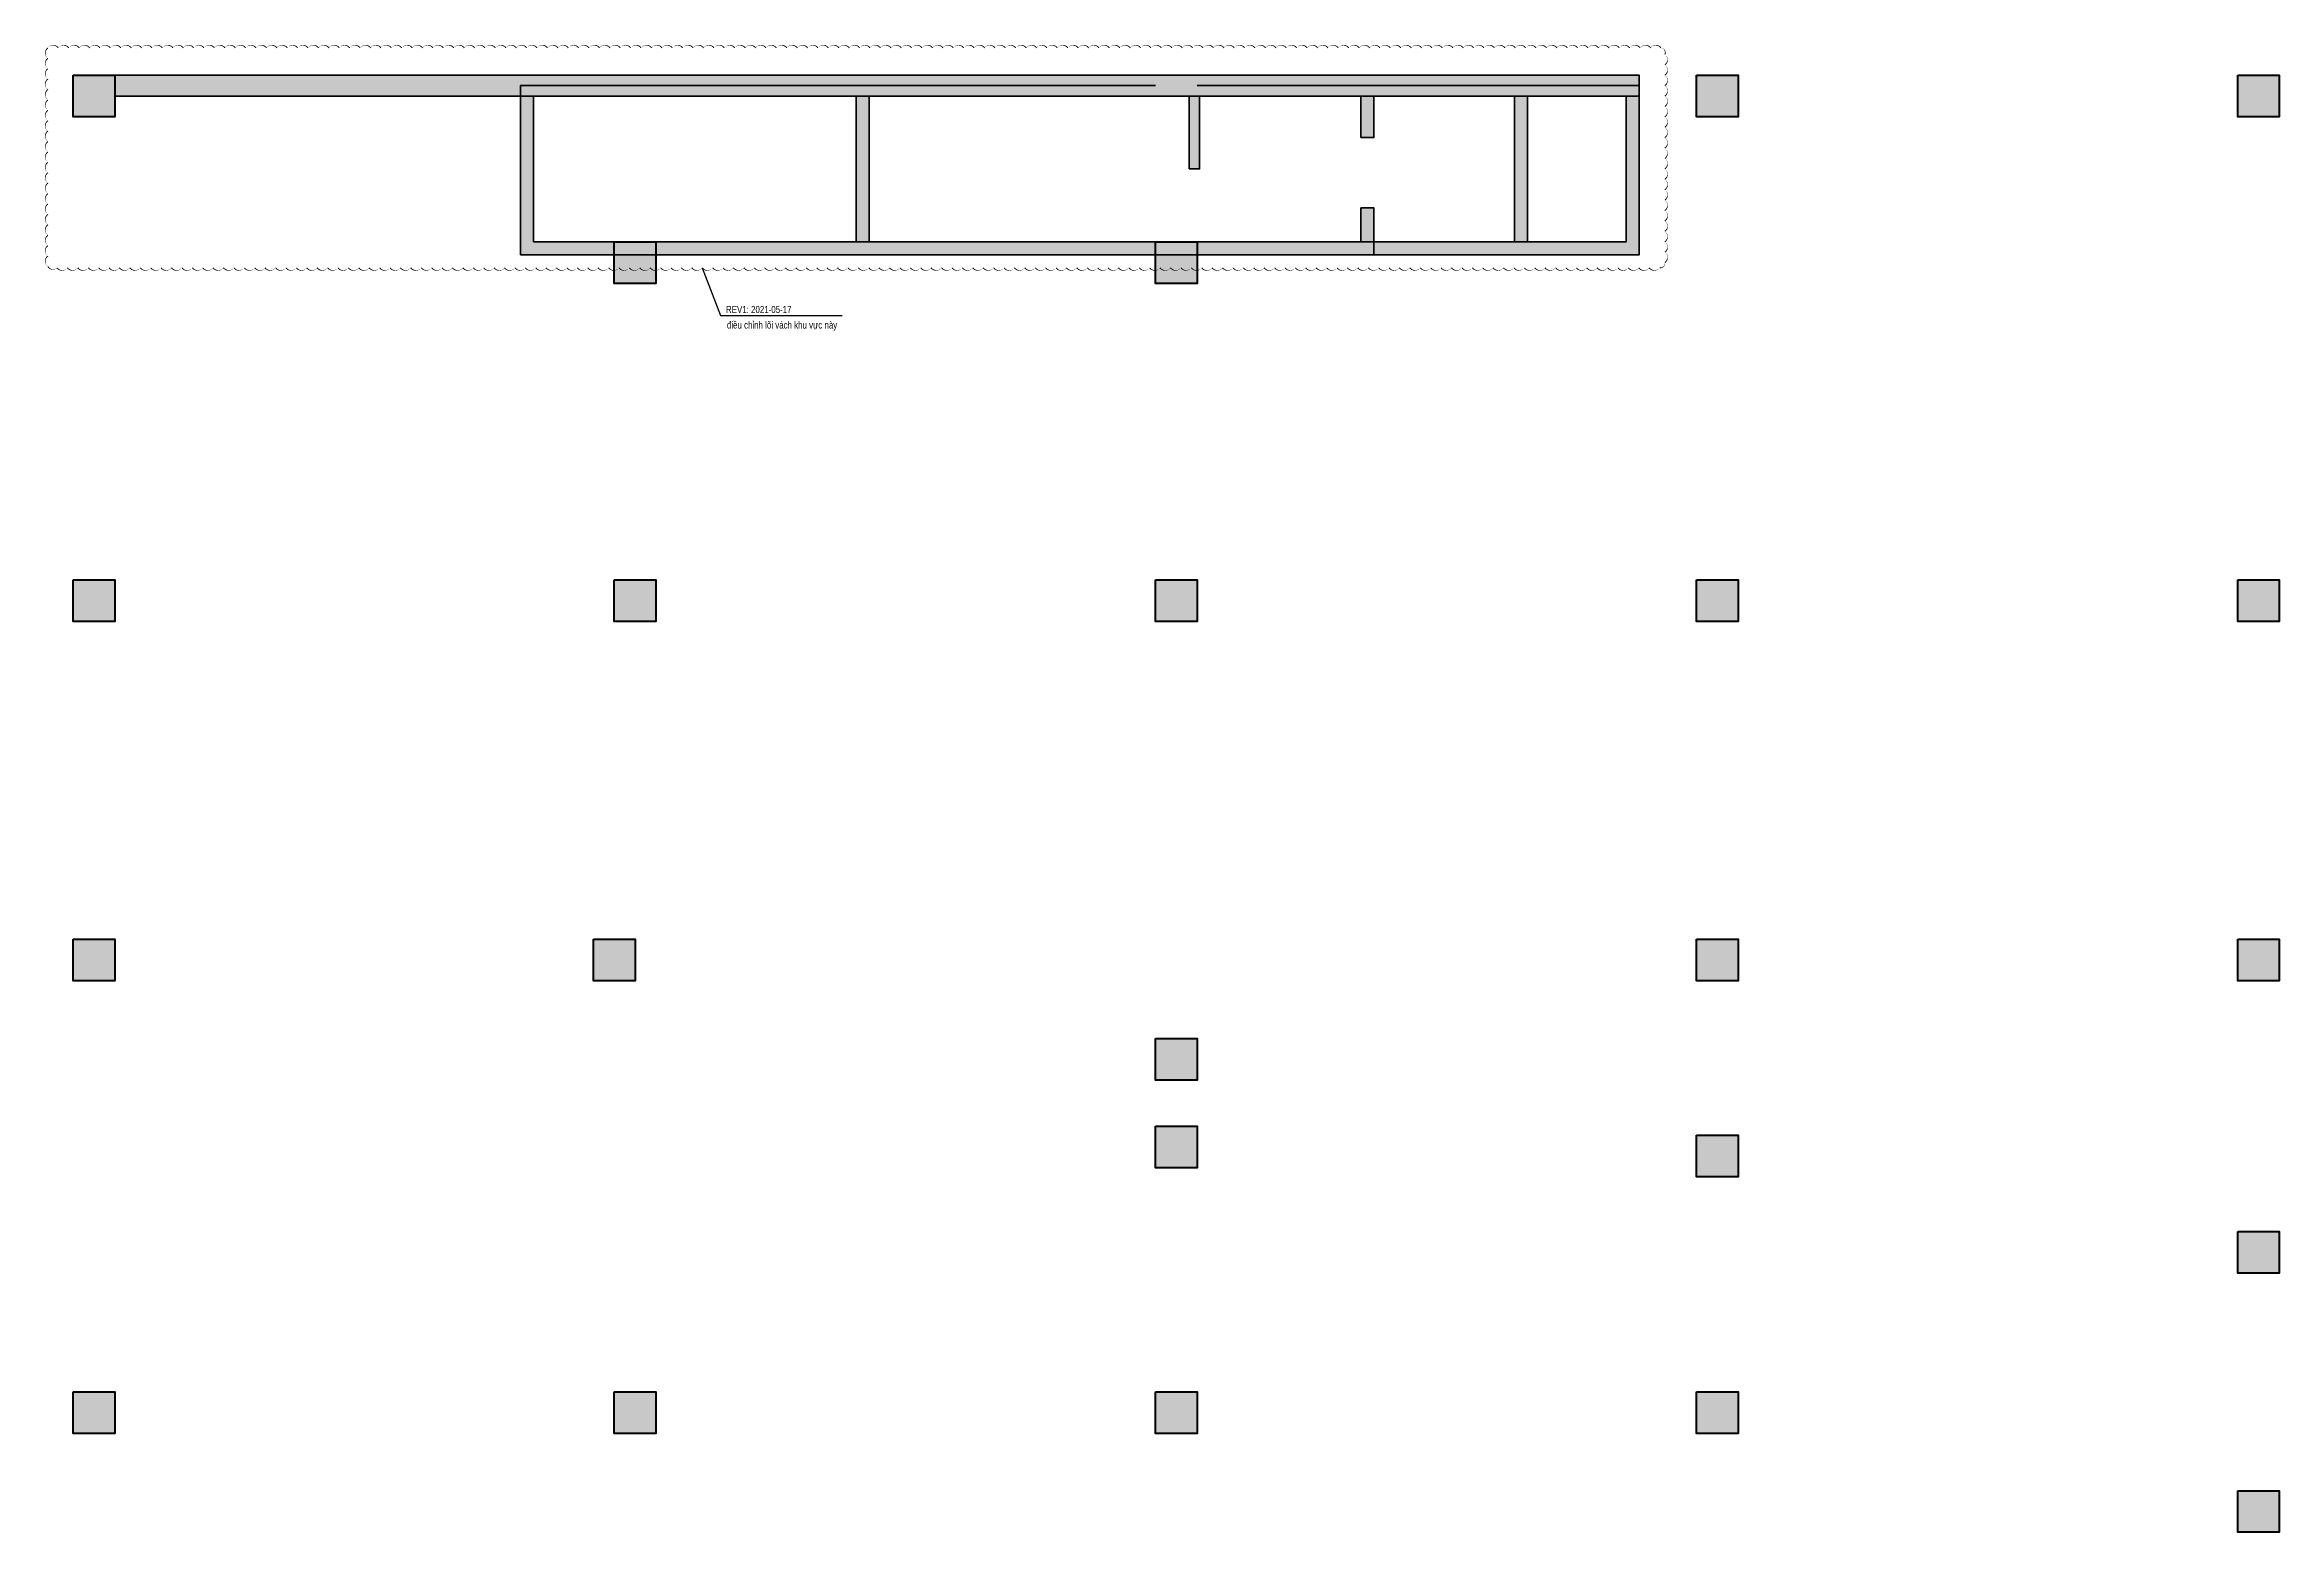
# Model space of a CAD drawing. Header units: millimetres. Extents: x -2800 to 233965, y -10798 to 95800.
# Drawn here: x 139403 to 182350, y 53700 to 82286 of the extents above; entities that cross this region are included whole.
import ezdxf
from ezdxf.enums import TextEntityAlignment as Align

# ---------------------------------------------------------------- set-up
doc = ezdxf.new("R2010")
doc.units = ezdxf.units.MM
doc.layers.add('Kich thuoc dam diml', color=230, linetype='Continuous', plot=False)
for name, color, linetype, lineweight in [('NDC_S-COLUMN', 4, 'Continuous', 40), ('NDC_S_HATCH COLUMN AND WALL', 251, 'Continuous', 13), ('Ramp wall 3(B3-B1)$0$NDC_S_HATCH COLUMN AND WALL', 251, 'Continuous', 13), ('Ramp wall 3(B3-B1)$0$NDC_S_WALL', 6, 'Continuous', 35)]:
    doc.layers.add(name, color=color, linetype=linetype, lineweight=lineweight)
doc.layers.add('REV12021-05-17 MAY', color=230, linetype='Continuous')
doc.styles.add('ARIAL', font='arial.ttf', dxfattribs={"width": 0.8})

# ---------------------------------------------------------------- blocks, each defined once
blk = doc.blocks.new('cot')
at = {"layer": 'NDC_S_HATCH COLUMN AND WALL', "ltscale": 0.005}
h = blk.add_hatch(color=256, dxfattribs=at)
h.dxf.hatch_style = 1
h.paths.add_polyline_path([(-0.5, 0.5), (0.5, 0.5), (0.5, -0.5), (-0.5, -0.5)])
at = {"layer": 'NDC_S-COLUMN', "ltscale": 0.005}
blk.add_lwpolyline([(-0.5, 0.5), (0.5, 0.5), (0.5, -0.5), (-0.5, -0.5)], close=True, dxfattribs=at)

msp = doc.modelspace()

# ---------------------------------------------------------------- hatches: boundary and pattern name
at = {"layer": 'Ramp wall 3(B3-B1)$0$NDC_S_HATCH COLUMN AND WALL'}
h = msp.add_hatch(color=256, dxfattribs=at)
h.dxf.hatch_style = 1
h.paths.add_polyline_path([(140750, 81700), (170050, 81700), (170050, 81300), (140750, 81300)])
h = msp.add_hatch(color=256, dxfattribs=at)
h.dxf.hatch_style = 1
h.paths.add_polyline_path([(164700, 80500), (164950, 80500), (164950, 81700), (164700, 81700)])
h = msp.add_hatch(color=256, dxfattribs=at)
h.dxf.hatch_style = 1
h.paths.add_polyline_path([(160750, 81300), (160750, 81500), (148550, 81500), (148550, 78250), (166050, 78250), (166050, 78500), (148800, 78500), (148800, 81300)])
h.paths.add_polyline_path([(161550, 81500), (161550, 81300), (165300, 81300), (165550, 81300), (169800, 81300), (169800, 78500), (166022, 78500), (166165, 78500), (166050, 78500), (166050, 78250), (170050, 78250), (170050, 81500)])
h.paths.add_polyline_path([(161450, 80900), (161250, 80900)], flags=17)
h = msp.add_hatch(color=256, dxfattribs=at)
h.dxf.hatch_style = 1
h.paths.add_polyline_path([(155250, 81300), (155000, 81300), (155000, 78500), (155250, 78500)])
h = msp.add_hatch(color=256, dxfattribs=at)
h.dxf.hatch_style = 1
h.paths.add_polyline_path([(161400, 79900), (161600, 79900), (161600, 81300), (161400, 81300)])
h = msp.add_hatch(color=256, dxfattribs=at)
h.dxf.hatch_style = 1
h.paths.add_polyline_path([(167650, 79150), (167900, 79150), (167900, 81300), (167650, 81300)])
h = msp.add_hatch(color=256, dxfattribs=at)
h.dxf.hatch_style = 1
h.paths.add_polyline_path([(164950, 79150), (164700, 79150), (164700, 78500), (164950, 78500)])
h = msp.add_hatch(color=256, dxfattribs=at)
h.dxf.hatch_style = 1
h.paths.add_polyline_path([(167650, 78400), (167900, 78400), (167900, 79150), (167650, 79150)])

# ---------------------------------------------------------------- linework, layer by layer
at = {"layer": 'Kich thuoc dam diml'}
for p, q in [((152040, 78000), (152389, 77079)), ((152389, 77079), (154730, 77079))]:
    msp.add_line(p, q, dxfattribs=at)
msp.add_lwpolyline([(139466, 82224, 0, 20, -0.520567), (139666, 82224, 0, 20, -0.520567), (139866, 82224, 0, 20, -0.520567), (140066, 82224, 0, 20, -0.520567), (140266, 82224, 0, 20, -0.520567), (140466, 82224, 0, 20, -0.520567), (140666, 82224, 0, 20, -0.520567), (140866, 82224, 0, 20, -0.520567), (141066, 82224, 0, 20, -0.520567), (141266, 82224, 0, 20, -0.520567), (141466, 82224, 0, 20, -0.520567), (141666, 82224, 0, 20, -0.520567), (141866, 82224, 0, 20, -0.520567), (142066, 82224, 0, 20, -0.520567), (142266, 82224, 0, 20, -0.520567), (142466, 82224, 0, 20, -0.520567), (142666, 82224, 0, 20, -0.520567), (142866, 82224, 0, 20, -0.520567), (143066, 82224, 0, 20, -0.520567), (143266, 82224, 0, 20, -0.520567), (143466, 82224, 0, 20, -0.520567), (143666, 82224, 0, 20, -0.520567), (143866, 82224, 0, 20, -0.520567), (144066, 82224, 0, 20, -0.520567), (144266, 82224, 0, 20, -0.520567), (144466, 82224, 0, 20, -0.520567), (144666, 82224, 0, 20, -0.520567), (144866, 82224, 0, 20, -0.520567), (145066, 82224, 0, 20, -0.520567), (145266, 82224, 0, 20, -0.520567), (145466, 82224, 0, 20, -0.520567), (145666, 82224, 0, 20, -0.520567), (145866, 82224, 0, 20, -0.520567), (146066, 82224, 0, 20, -0.520567), (146266, 82224, 0, 20, -0.520567), (146466, 82224, 0, 20, -0.520567), (146666, 82224, 0, 20, -0.520567), (146866, 82224, 0, 20, -0.520567), (147066, 82224, 0, 20, -0.520567), (147266, 82224, 0, 20, -0.520567), (147466, 82224, 0, 20, -0.520567), (147666, 82224, 0, 20, -0.520567), (147866, 82224, 0, 20, -0.520567), (148066, 82224, 0, 20, -0.520567), (148266, 82224, 0, 20, -0.520567), (148466, 82224, 0, 20, -0.520567), (148666, 82224, 0, 20, -0.520567), (148866, 82224, 0, 20, -0.520567), (149066, 82224, 0, 20, -0.520567), (149266, 82224, 0, 20, -0.520567), (149466, 82224, 0, 20, -0.520567), (149666, 82224, 0, 20, -0.520567), (149866, 82224, 0, 20, -0.520567), (150066, 82224, 0, 20, -0.520567), (150266, 82224, 0, 20, -0.520567), (150466, 82224, 0, 20, -0.520567), (150666, 82224, 0, 20, -0.520567), (150866, 82224, 0, 20, -0.520567), (151066, 82224, 0, 20, -0.520567), (151266, 82224, 0, 20, -0.520567), (151466, 82224, 0, 20, -0.520567), (151666, 82224, 0, 20, -0.520567), (151866, 82224, 0, 20, -0.520567), (152066, 82224, 0, 20, -0.520567), (152266, 82224, 0, 20, -0.520567), (152466, 82224, 0, 20, -0.520567), (152666, 82224, 0, 20, -0.520567), (152866, 82224, 0, 20, -0.520567), (153066, 82224, 0, 20, -0.520567), (153266, 82224, 0, 20, -0.520567), (153466, 82224, 0, 20, -0.520567), (153666, 82224, 0, 20, -0.520567), (153866, 82224, 0, 20, -0.520567), (154066, 82224, 0, 20, -0.520567), (154266, 82224, 0, 20, -0.520567), (154466, 82224, 0, 20, -0.520567), (154666, 82224, 0, 20, -0.520567), (154866, 82224, 0, 20, -0.520567), (155066, 82224, 0, 20, -0.520567), (155266, 82224, 0, 20, -0.520567), (155466, 82224, 0, 20, -0.520567), (155666, 82224, 0, 20, -0.520567), (155866, 82224, 0, 20, -0.520567), (156066, 82224, 0, 20, -0.520567), (156266, 82224, 0, 20, -0.520567), (156466, 82224, 0, 20, -0.520567), (156666, 82224, 0, 20, -0.520567), (156866, 82224, 0, 20, -0.520567), (157066, 82224, 0, 20, -0.520567), (157266, 82224, 0, 20, -0.520567), (157466, 82224, 0, 20, -0.520567), (157666, 82224, 0, 20, -0.520567), (157866, 82224, 0, 20, -0.520567), (158066, 82224, 0, 20, -0.520567), (158266, 82224, 0, 20, -0.520567), (158466, 82224, 0, 20, -0.520567), (158666, 82224, 0, 20, -0.520567), (158866, 82224, 0, 20, -0.520567), (159066, 82224, 0, 20, -0.520567), (159266, 82224, 0, 20, -0.520567), (159466, 82224, 0, 20, -0.520567), (159666, 82224, 0, 20, -0.520567), (159866, 82224, 0, 20, -0.520567), (160066, 82224, 0, 20, -0.520567), (160266, 82224, 0, 20, -0.520567), (160466, 82224, 0, 20, -0.520567), (160666, 82224, 0, 20, -0.520567), (160866, 82224, 0, 20, -0.520567), (161066, 82224, 0, 20, -0.520567), (161266, 82224, 0, 20, -0.520567), (161466, 82224, 0, 20, -0.520567), (161666, 82224, 0, 20, -0.520567), (161866, 82224, 0, 20, -0.520567), (162066, 82224, 0, 20, -0.520567), (162266, 82224, 0, 20, -0.520567), (162466, 82224, 0, 20, -0.520567), (162666, 82224, 0, 20, -0.520567), (162866, 82224, 0, 20, -0.520567), (163066, 82224, 0, 20, -0.520567), (163266, 82224, 0, 20, -0.520567), (163466, 82224, 0, 20, -0.520567), (163666, 82224, 0, 20, -0.520567), (163866, 82224, 0, 20, -0.520567), (164066, 82224, 0, 20, -0.520567), (164266, 82224, 0, 20, -0.520567), (164466, 82224, 0, 20, -0.520567), (164666, 82224, 0, 20, -0.520567), (164866, 82224, 0, 20, -0.520567), (165066, 82224, 0, 20, -0.520567), (165266, 82224, 0, 20, -0.520567), (165466, 82224, 0, 20, -0.520567), (165666, 82224, 0, 20, -0.520567), (165866, 82224, 0, 20, -0.520567), (166066, 82224, 0, 20, -0.520567), (166266, 82224, 0, 20, -0.520567), (166466, 82224, 0, 20, -0.520567), (166666, 82224, 0, 20, -0.520567), (166866, 82224, 0, 20, -0.520567), (167066, 82224, 0, 20, -0.520567), (167266, 82224, 0, 20, -0.520567), (167466, 82224, 0, 20, -0.520567), (167666, 82224, 0, 20, -0.520567), (167866, 82224, 0, 20, -0.520567), (168066, 82224, 0, 20, -0.520567), (168266, 82224, 0, 20, -0.520567), (168466, 82224, 0, 20, -0.520567), (168666, 82224, 0, 20, -0.520567), (168866, 82224, 0, 20, -0.520567), (169066, 82224, 0, 20, -0.520567), (169266, 82224, 0, 20, -0.520567), (169466, 82224, 0, 20, -0.520567), (169666, 82224, 0, 20, -0.520567), (169866, 82224, 0, 20, -0.520567), (170066, 82224, 0, 20, -0.520567), (170266, 82224, 0, 20, -0.520567), (170466, 82224, 0, 20, -0.520567), (170541, 82099, 0, 20, -0.520567), (170541, 81899, 0, 20, -0.520567), (170541, 81699, 0, 20, -0.520567), (170541, 81499, 0, 20, -0.520567), (170541, 81299, 0, 20, -0.520567), (170541, 81099, 0, 20, -0.520567), (170541, 80899, 0, 20, -0.520567), (170541, 80699, 0, 20, -0.520567), (170541, 80499, 0, 20, -0.520567), (170541, 80299, 0, 20, -0.520567), (170541, 80099, 0, 20, -0.520567), (170541, 79899, 0, 20, -0.520567), (170541, 79699, 0, 20, -0.520567), (170541, 79499, 0, 20, -0.520567), (170541, 79299, 0, 20, -0.520567), (170541, 79099, 0, 20, -0.520567), (170541, 78899, 0, 20, -0.520567), (170541, 78699, 0, 20, -0.520567), (170541, 78499, 0, 20, -0.520567), (170541, 78299, 0, 20, -0.520567), (170541, 78099, 0, 20, -0.520567), (170440, 78000, 0, 20, -0.520567), (170240, 78000, 0, 20, -0.520567), (170040, 78000, 0, 20, -0.520567), (169840, 78000, 0, 20, -0.520567), (169640, 78000, 0, 20, -0.520567), (169440, 78000, 0, 20, -0.520567), (169240, 78000, 0, 20, -0.520567), (169040, 78000, 0, 20, -0.520567), (168840, 78000, 0, 20, -0.520567), (168640, 78000, 0, 20, -0.520567), (168440, 78000, 0, 20, -0.520567), (168240, 78000, 0, 20, -0.520567), (168040, 78000, 0, 20, -0.520567), (167840, 78000, 0, 20, -0.520567), (167640, 78000, 0, 20, -0.520567), (167440, 78000, 0, 20, -0.520567), (167240, 78000, 0, 20, -0.520567), (167040, 78000, 0, 20, -0.520567), (166840, 78000, 0, 20, -0.520567), (166640, 78000, 0, 20, -0.520567), (166440, 78000, 0, 20, -0.520567), (166240, 78000, 0, 20, -0.520567), (166040, 78000, 0, 20, -0.520567), (165840, 78000, 0, 20, -0.520567), (165640, 78000, 0, 20, -0.520567), (165440, 78000, 0, 20, -0.520567), (165240, 78000, 0, 20, -0.520567), (165040, 78000, 0, 20, -0.520567), (164840, 78000, 0, 20, -0.520567), (164640, 78000, 0, 20, -0.520567), (164440, 78000, 0, 20, -0.520567), (164240, 78000, 0, 20, -0.520567), (164040, 78000, 0, 20, -0.520567), (163840, 78000, 0, 20, -0.520567), (163640, 78000, 0, 20, -0.520567), (163440, 78000, 0, 20, -0.520567), (163240, 78000, 0, 20, -0.520567), (163040, 78000, 0, 20, -0.520567), (162840, 78000, 0, 20, -0.520567), (162640, 78000, 0, 20, -0.520567), (162440, 78000, 0, 20, -0.520567), (162240, 78000, 0, 20, -0.520567), (162040, 78000, 0, 20, -0.520567), (161840, 78000, 0, 20, -0.520567), (161640, 78000, 0, 20, -0.520567), (161440, 78000, 0, 20, -0.520567), (161240, 78000, 0, 20, -0.520567), (161040, 78000, 0, 20, -0.520567), (160840, 78000, 0, 20, -0.520567), (160640, 78000, 0, 20, -0.520567), (160440, 78000, 0, 20, -0.520567), (160240, 78000, 0, 20, -0.520567), (160040, 78000, 0, 20, -0.520567), (159840, 78000, 0, 20, -0.520567), (159640, 78000, 0, 20, -0.520567), (159440, 78000, 0, 20, -0.520567), (159240, 78000, 0, 20, -0.520567), (159040, 78000, 0, 20, -0.520567), (158840, 78000, 0, 20, -0.520567), (158640, 78000, 0, 20, -0.520567), (158440, 78000, 0, 20, -0.520567), (158240, 78000, 0, 20, -0.520567), (158040, 78000, 0, 20, -0.520567), (157840, 78000, 0, 20, -0.520567), (157640, 78000, 0, 20, -0.520567), (157440, 78000, 0, 20, -0.520567), (157240, 78000, 0, 20, -0.520567), (157040, 78000, 0, 20, -0.520567), (156840, 78000, 0, 20, -0.520567), (156640, 78000, 0, 20, -0.520567), (156440, 78000, 0, 20, -0.520567), (156240, 78000, 0, 20, -0.520567), (156040, 78000, 0, 20, -0.520567), (155840, 78000, 0, 20, -0.520567), (155640, 78000, 0, 20, -0.520567), (155440, 78000, 0, 20, -0.520567), (155240, 78000, 0, 20, -0.520567), (155040, 78000, 0, 20, -0.520567), (154840, 78000, 0, 20, -0.520567), (154640, 78000, 0, 20, -0.520567), (154440, 78000, 0, 20, -0.520567), (154240, 78000, 0, 20, -0.520567), (154040, 78000, 0, 20, -0.520567), (153840, 78000, 0, 20, -0.520567), (153640, 78000, 0, 20, -0.520567), (153440, 78000, 0, 20, -0.520567), (153240, 78000, 0, 20, -0.520567), (153040, 78000, 0, 20, -0.520567), (152840, 78000, 0, 20, -0.520567), (152640, 78000, 0, 20, -0.520567), (152440, 78000, 0, 20, -0.520567), (152240, 78000, 0, 20, -0.520567), (152040, 78000, 0, 20, -0.520567), (151840, 78000, 0, 20, -0.520567), (151640, 78000, 0, 20, -0.520567), (151440, 78000, 0, 20, -0.520567), (151240, 78000, 0, 20, -0.520567), (151040, 78000, 0, 20, -0.520567), (150840, 78000, 0, 20, -0.520567), (150640, 78000, 0, 20, -0.520567), (150440, 78000, 0, 20, -0.520567), (150240, 78000, 0, 20, -0.520567), (150040, 78000, 0, 20, -0.520567), (149840, 78000, 0, 20, -0.520567), (149640, 78000, 0, 20, -0.520567), (149440, 78000, 0, 20, -0.520567), (149240, 78000, 0, 20, -0.520567), (149040, 78000, 0, 20, -0.520567), (148840, 78000, 0, 20, -0.520567), (148640, 78000, 0, 20, -0.520567), (148440, 78000, 0, 20, -0.520567), (148240, 78000, 0, 20, -0.520567), (148040, 78000, 0, 20, -0.520567), (147840, 78000, 0, 20, -0.520567), (147640, 78000, 0, 20, -0.520567), (147440, 78000, 0, 20, -0.520567), (147240, 78000, 0, 20, -0.520567), (147040, 78000, 0, 20, -0.520567), (146840, 78000, 0, 20, -0.520567), (146640, 78000, 0, 20, -0.520567), (146440, 78000, 0, 20, -0.520567), (146240, 78000, 0, 20, -0.520567), (146040, 78000, 0, 20, -0.520567), (145840, 78000, 0, 20, -0.520567), (145640, 78000, 0, 20, -0.520567), (145440, 78000, 0, 20, -0.520567), (145240, 78000, 0, 20, -0.520567), (145040, 78000, 0, 20, -0.520567), (144840, 78000, 0, 20, -0.520567), (144640, 78000, 0, 20, -0.520567), (144440, 78000, 0, 20, -0.520567), (144240, 78000, 0, 20, -0.520567), (144040, 78000, 0, 20, -0.520567), (143840, 78000, 0, 20, -0.520567), (143640, 78000, 0, 20, -0.520567), (143440, 78000, 0, 20, -0.520567), (143240, 78000, 0, 20, -0.520567), (143040, 78000, 0, 20, -0.520567), (142840, 78000, 0, 20, -0.520567), (142640, 78000, 0, 20, -0.520567), (142440, 78000, 0, 20, -0.520567), (142240, 78000, 0, 20, -0.520567), (142040, 78000, 0, 20, -0.520567), (141840, 78000, 0, 20, -0.520567), (141640, 78000, 0, 20, -0.520567), (141440, 78000, 0, 20, -0.520567), (141240, 78000, 0, 20, -0.520567), (141040, 78000, 0, 20, -0.520567), (140840, 78000, 0, 20, -0.520567), (140640, 78000, 0, 20, -0.520567), (140440, 78000, 0, 20, -0.520567), (140240, 78000, 0, 20, -0.520567), (140040, 78000, 0, 20, -0.520567), (139840, 78000, 0, 20, -0.520567), (139640, 78000, 0, 20, -0.520567), (139466, 78025, 0, 20, -0.520567), (139466, 78225, 0, 20, -0.520567), (139466, 78425, 0, 20, -0.520567), (139466, 78625, 0, 20, -0.520567), (139466, 78825, 0, 20, -0.520567), (139466, 79025, 0, 20, -0.520567), (139466, 79225, 0, 20, -0.520567), (139466, 79425, 0, 20, -0.520567), (139466, 79625, 0, 20, -0.520567), (139466, 79825, 0, 20, -0.520567), (139466, 80025, 0, 20, -0.520567), (139466, 80225, 0, 20, -0.520567), (139466, 80425, 0, 20, -0.520567), (139466, 80625, 0, 20, -0.520567), (139466, 80825, 0, 20, -0.520567), (139466, 81025, 0, 20, -0.520567), (139466, 81225, 0, 20, -0.520567), (139466, 81425, 0, 20, -0.520567), (139466, 81625, 0, 20, -0.520567), (139466, 81825, 0, 20, -0.520567), (139466, 82025, 0, 20, -0.520567)], format="xyseb", close=True, dxfattribs=at)
at = {"layer": 'Ramp wall 3(B3-B1)$0$NDC_S_WALL', "ltscale": 200}
msp.add_line((164950, 78500), (164950, 78250), dxfattribs=at)
for points in [[(140750, 81700), (170050, 81700), (170050, 81300), (140750, 81300)], [(155250, 81300), (155000, 81300), (155000, 78500), (155250, 78500)], [(161400, 79900), (161600, 79900), (161600, 81300), (161400, 81300)], [(164700, 80500), (164950, 80500), (164950, 81300), (164700, 81300)], [(167650, 78500), (167900, 78500), (167900, 81300), (167650, 81300)], [(164700, 78500), (164950, 78500), (164950, 79150), (164700, 79150)], [(167650, 78500), (167900, 78500), (167900, 78500), (167650, 78500)]]:
    msp.add_lwpolyline(points, close=True, dxfattribs=at)
for points in [[(160750, 81500), (148550, 81500), (148550, 78250), (164950, 78250), (164950, 78500), (148800, 78500), (148800, 81300), (160750, 81300)], [(161550, 81300), (165300, 81300), (165300, 81300), (165550, 81300), (165550, 81300), (169800, 81300), (169800, 78500), (164933, 78500), (164933, 78500), (164986, 78500), (164986, 78500), (164950, 78500), (164950, 78250), (170050, 78250), (170050, 81500), (161550, 81500)], [(161250, 77700), (161250, 77700), (161450, 77700), (161450, 77700)]]:
    msp.add_lwpolyline(points, dxfattribs=at)

# ---------------------------------------------------------------- block references
at = {"layer": 'NDC_S_HATCH COLUMN AND WALL', "ltscale": 200, "xscale": 800, "yscale": 800}
for p in [(140350, 81300), (171550, 81300), (181950, 81300), (150750, 78100), (161150, 78100), (140350, 71600), (150750, 71600), (161150, 71600), (171550, 71600), (181950, 71600), (140350, 64700), (150350, 64700), (171550, 64700), (181950, 64700), (161150, 62786), (161150, 61105), (171550, 60933), (171550, 60933), (181950, 59081), (181950, 59081), (140350, 56000), (150750, 56000), (161150, 56000), (171550, 56000), (181950, 54100)]:
    msp.add_blockref('cot', p, dxfattribs=at)

# ---------------------------------------------------------------- texts
at = {"layer": 'REV12021-05-17 MAY', "style": 'ARIAL', "width": 0.8}
for s, p in [('REV1: 2021-05-17', (153127, 77198)), ('điều chỉnh lõi vách khu vực này', (153575, 76900))]:
    msp.add_text(s, height=135.92, dxfattribs=at).set_placement(p, align=Align.MIDDLE_CENTER)

doc.saveas('drawing.dxf')
